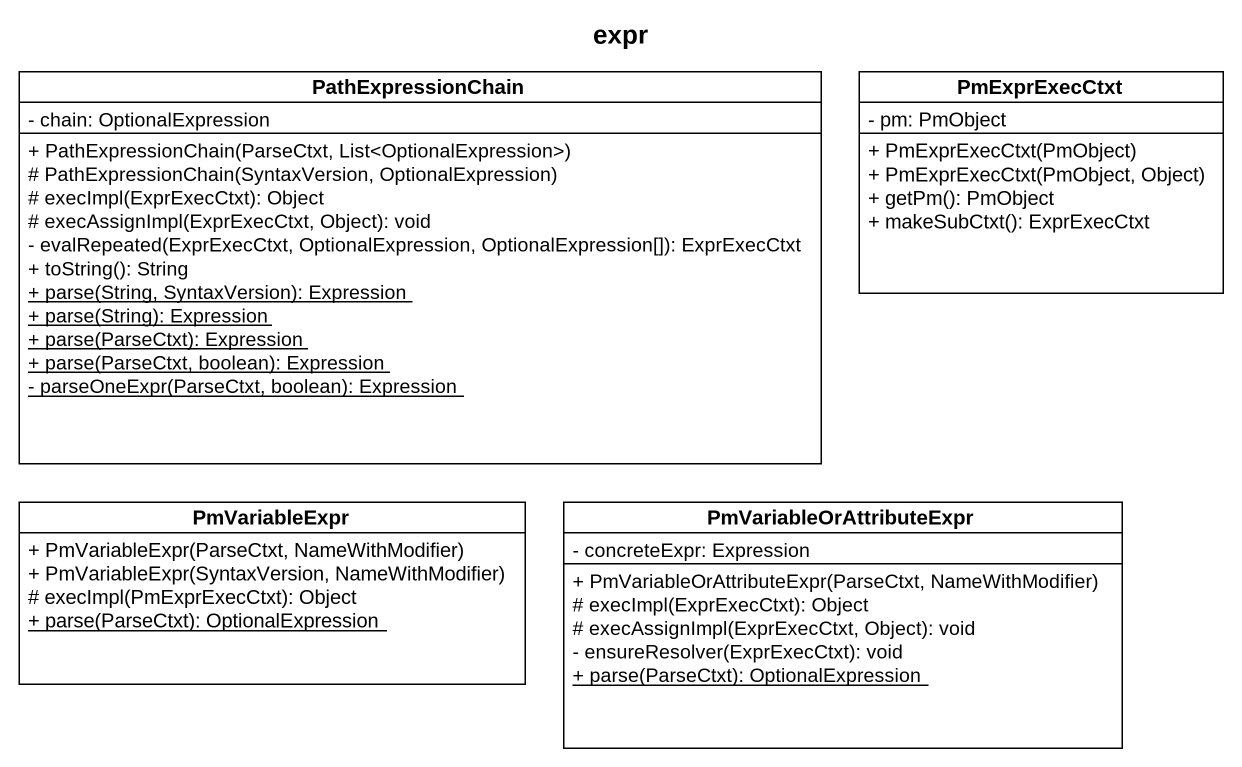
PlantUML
@startuml
title expr
hide circle
hide empty members
skinparam classAttributeIconSize 0
class PathExpressionChain {
  - chain: OptionalExpression
  + PathExpressionChain(ParseCtxt, List<OptionalExpression>)
  # PathExpressionChain(SyntaxVersion, OptionalExpression)
  # execImpl(ExprExecCtxt): Object
  # execAssignImpl(ExprExecCtxt, Object): void
  - evalRepeated(ExprExecCtxt, OptionalExpression, OptionalExpression[]): ExprExecCtxt
  + toString(): String
  {static} + parse(String, SyntaxVersion): Expression
  {static} + parse(String): Expression
  {static} + parse(ParseCtxt): Expression
  {static} + parse(ParseCtxt, boolean): Expression
  {static} - parseOneExpr(ParseCtxt, boolean): Expression
}
class PmExprExecCtxt {
  - pm: PmObject
  + PmExprExecCtxt(PmObject)
  + PmExprExecCtxt(PmObject, Object)
  + getPm(): PmObject
  + makeSubCtxt(): ExprExecCtxt
}
class PmVariableExpr {
  + PmVariableExpr(ParseCtxt, NameWithModifier)
  + PmVariableExpr(SyntaxVersion, NameWithModifier)
  # execImpl(PmExprExecCtxt): Object
  {static} + parse(ParseCtxt): OptionalExpression
}
class PmVariableOrAttributeExpr {
  - concreteExpr: Expression
  + PmVariableOrAttributeExpr(ParseCtxt, NameWithModifier)
  # execImpl(ExprExecCtxt): Object
  # execAssignImpl(ExprExecCtxt, Object): void
  - ensureResolver(ExprExecCtxt): void
  {static} + parse(ParseCtxt): OptionalExpression
}
@enduml
